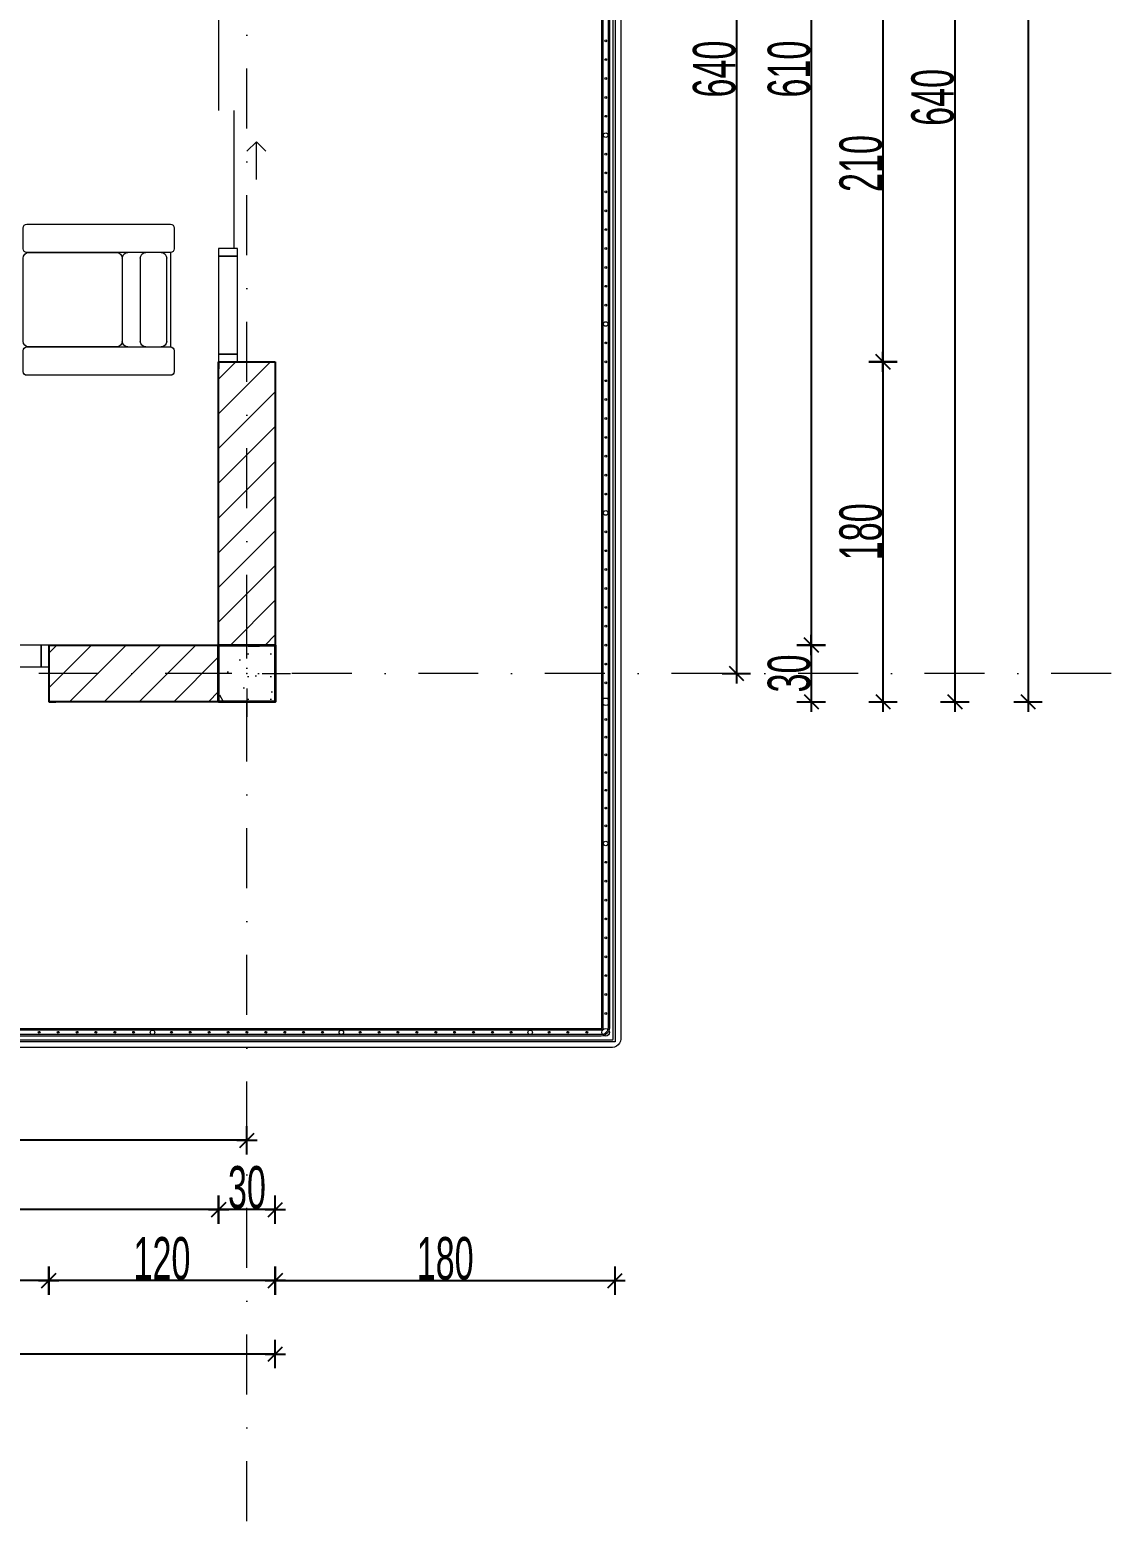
# Model space of a CAD drawing. Header units: millimetres. Extents: x -13678 to 175322, y 9978 to 39678.
# Drawn here: x 75139 to 80867, y 16818 to 24714 of the extents above; entities that cross this region are included whole.
import ezdxf

# ---------------------------------------------------------------- set-up
doc = ezdxf.new("R2010")
doc.units = ezdxf.units.MM
doc.header["$MEASUREMENT"] = 0
doc.linetypes.add('Dot & Dashed', pattern=[670.277762, 317.5, -176.388889, 0, -176.388874])
doc.layers.get('Defpoints').update_dxf_attribs({"lineweight": 13})
for name, color, linetype, lineweight in [('New_Interior - Stair & Railing_Pen_No__11', 171, 'Continuous', 18), ('New_Structural - Bearing_Pen_No__20', 1, 'Continuous', 0), ('New_Structural - Bearing_Pen_No__27', 7, 'Continuous', 35)]:
    doc.layers.add(name, color=color, linetype=linetype, lineweight=lineweight)
doc.layers.add('New_MEP - Electrical', color=7, linetype='Continuous')
for name, color, linetype, lineweight, true_color in [('New_MEP - Electrical_Pen_No__4', 7, 'Continuous', 20, 0x029e21), ('New_Structural - Bearing_Pen_No__168', 7, 'Continuous', 13, 0xfe847a), ('New_Structural - Bearing_Pen_No__169', 7, 'Continuous', 13, 0x68b353), ('New_Structural - Bearing_Pen_No__23', 7, 'Continuous', 20, 0xff6600), ('New_Structural - Bearing_Pen_No__28', 7, 'Continuous', 35, 0xa80f02), ('New_Structural - Bearing_Pen_No__3', 7, 'Continuous', 18, 0xff6600), ('New_Structural - Bearing_Pen_No__69', 7, 'Continuous', 20, 0x71cebe), ('New_Structural - Bearing_Pen_No__89', 7, 'Continuous', 20, 0x71cebe), ('Structural - Bearing_Pen_No__69', 7, 'Continuous', 13, 0x71cebe)]:
    doc.layers.add(name, color=color, linetype=linetype, lineweight=lineweight, true_color=true_color)
doc.styles.add('PLATEIA', font='CGSAPPS.shx', dxfattribs={"width": 0.6})
doc.dimstyles.new('100v', dxfattribs={"dimtxt": 225, "dimasz": 1, "dimexe": 0.18, "dimexo": 0.0625, "dimgap": 4, "dimtad": 1, "dimdec": 0, "dimlfac": 0.1, "dimzin": 12, "dimdsep": 46, "dimtxsty": 'PLATEIA', "dimblk": 'A$C321216CB', "dimcen": 0.09, "dimse1": 1, "dimse2": 1, "dimclrd": 256, "dimclrt": 256, "dimadec": 3, "dimazin": 0, "dimtfac": 1, "dimtdec": 0, "dimtix": 1, "dimtmove": 2, "dimatfit": 3, "dimldrblk": 'A$C321216CB', "dimfxl": 1, "dimtolj": 1, "dimtzin": 0, "dimlwd": -1, "dimarcsym": 0})
pattern_1 = [(45, (-3804.62, -5049.75), (-91.92388, 91.92388), [])]

# ---------------------------------------------------------------- blocks, each defined once
blk = doc.blocks.new('Sofa Layout 25[30]', base_point=(71647.9, 28635))
at = {"layer": 'New_MEP - Electrical_Pen_No__4', "color": 104, "linetype": 'Continuous', "lineweight": 20, "true_color": 0x029e21}
for p, q in [((71347.9, 28955), (71347.9, 29715)), ((71367.9, 29735), (71477.9, 29735)), ((71497.9, 29715), (71497.9, 28955)), ((71497.9, 29715), (71997.9, 29715)), ((71967.9, 29695), (71527.9, 29695)), ((71997.9, 28955), (71997.9, 29715)), ((72017.9, 29735), (72127.9, 29735)), ((72147.9, 29715), (72147.9, 28955)), ((72347.9, 28955), (72347.9, 29715)), ((72367.9, 29735), (72477.9, 29735)), ((72497.9, 29715), (72497.9, 28955)), ((72497.9, 29715), (72997.9, 29715)), ((72967.9, 29695), (72527.9, 29695)), ((72997.9, 28955), (72997.9, 29715)), ((73017.9, 29735), (73127.9, 29735)), ((73147.9, 29715), (73147.9, 28955)), ((71497.9, 29665), (71497.9, 29489.7)), ((71997.9, 29489.7), (71997.9, 29665)), ((72497.9, 29665), (72497.9, 29489.7)), ((72997.9, 29489.7), (72997.9, 29665)), ((71527.9, 29555), (71967.9, 29555)), ((72527.9, 29555), (72967.9, 29555)), ((71527.9, 29459.7), (71967.9, 29459.7)), ((71527.9, 29459.7), (71967.9, 29459.7)), ((72527.9, 29459.7), (72967.9, 29459.7)), ((72527.9, 29459.7), (72967.9, 29459.7)), ((71497.9, 28965), (71497.9, 29429.7)), ((71997.9, 29429.7), (71997.9, 28965)), ((72497.9, 28965), (72497.9, 29429.7)), ((72997.9, 29429.7), (72997.9, 28965)), ((71477.9, 28935), (71367.9, 28935)), ((71967.9, 28935), (71527.9, 28935)), ((72127.9, 28935), (72017.9, 28935)), ((72477.9, 28935), (72367.9, 28935)), ((72967.9, 28935), (72527.9, 28935)), ((73127.9, 28935), (73017.9, 28935)), ((70247.9, 28715), (70247.9, 28605)), ((71027.9, 28735), (70267.9, 28735)), ((71047.9, 28605), (71047.9, 28715)), ((70267.9, 28585), (71027.9, 28585)), ((70267.9, 28585), (70267.9, 28085)), ((70317.9, 28585), (70493.2, 28585)), ((71017.9, 28585), (70553.2, 28585)), ((70287.9, 28115), (70287.9, 28555)), ((70427.9, 28555), (70427.9, 28115)), ((70523.2, 28555), (70523.2, 28115)), ((70523.2, 28555), (70523.2, 28115)), ((71047.9, 28115), (71047.9, 28555)), ((70247.9, 28065), (70247.9, 27955)), ((71027.9, 28085), (70267.9, 28085)), ((70493.2, 28085), (70317.9, 28085)), ((70553.2, 28085), (71017.9, 28085)), ((71047.9, 27955), (71047.9, 28065)), ((70267.9, 27935), (71027.9, 27935)), ((71377.9, 27735), (71267.9, 27735)), ((71934.6, 27735), (71427.9, 27735)), ((72501.2, 27735), (71994.6, 27735)), ((73067.9, 27735), (72561.2, 27735)), ((73227.9, 27735), (73117.9, 27735)), ((71247.9, 27715), (71247.9, 26855)), ((71397.9, 26855), (71397.9, 27715)), ((71397.9, 27705), (71397.9, 27140.2)), ((71964.6, 27140.2), (71964.6, 27705)), ((71964.6, 27705), (71964.6, 27140.2)), ((72531.2, 27140.2), (72531.2, 27705)), ((72531.2, 27705), (72531.2, 27140.2)), ((73097.9, 27715), (73097.9, 26855)), ((73097.9, 27140.2), (73097.9, 27705)), ((73247.9, 26855), (73247.9, 27715)), ((71427.9, 27110.2), (71934.6, 27110.2)), ((71427.9, 27110.2), (71934.6, 27110.2)), ((71994.6, 27110.2), (72501.2, 27110.2)), ((71994.6, 27110.2), (72501.2, 27110.2)), ((72561.2, 27110.2), (73067.9, 27110.2)), ((72561.2, 27110.2), (73067.9, 27110.2)), ((71397.9, 26905), (71397.9, 27080.2)), ((71427.9, 27015), (71934.6, 27015)), ((71964.6, 27080.2), (71964.6, 26905)), ((71964.6, 26905), (71964.6, 27080.2)), ((71994.6, 27015), (72501.2, 27015)), ((72531.2, 27080.2), (72531.2, 26905)), ((72531.2, 26905), (72531.2, 27080.2)), ((72561.2, 27015), (73067.9, 27015)), ((73097.9, 27080.2), (73097.9, 26905)), ((71397.9, 26855), (73097.9, 26855)), ((71934.6, 26875), (71427.9, 26875)), ((72501.2, 26875), (71994.6, 26875)), ((73067.9, 26875), (72561.2, 26875)), ((71267.9, 26835), (71377.9, 26835)), ((73117.9, 26835), (73227.9, 26835))]:
    blk.add_line(p, q, dxfattribs=at)
at = {"layer": 'New_MEP - Electrical_Pen_No__4', "color": 104, "linetype": 'Continuous', "lineweight": 20, "true_color": 0x029e21, "flags": 128}
blk.add_lwpolyline([(71647.9, 28635), (72847.9, 28635), (72847.9, 28035), (71647.9, 28035)], close=True, dxfattribs=at)
at = {"layer": 'New_MEP - Electrical_Pen_No__4', "color": 104, "linetype": 'Continuous', "lineweight": 20, "true_color": 0x029e21}
for centre, radius, start, end in [((71367.9, 29715), 20, 90, 180), ((71477.9, 29715), 20, 0, 90), ((71527.9, 29665), 30, 90, 180), ((71967.9, 29665), 30, 0, 90), ((72017.9, 29715), 20, 90, 180), ((72127.9, 29715), 20, 0, 90), ((72367.9, 29715), 20, 90, 180), ((72477.9, 29715), 20, 0, 90), ((72527.9, 29665), 30, 90, 180), ((72967.9, 29665), 30, 0, 90), ((73017.9, 29715), 20, 90, 180), ((73127.9, 29715), 20, 0, 90), ((71527.9, 29585), 30, 180, 270), ((71967.9, 29585), 30, 270, 0), ((72527.9, 29585), 30, 180, 270), ((72967.9, 29585), 30, 270, 0), ((71527.9, 29489.7), 30, 180, 270), ((71527.9, 29429.7), 30, 90, 180), ((71967.9, 29489.7), 30, 270, 0), ((71967.9, 29429.7), 30, 0, 90), ((72527.9, 29489.7), 30, 180, 270), ((72527.9, 29429.7), 30, 90, 180), ((72967.9, 29489.7), 30, 270, 0), ((72967.9, 29429.7), 30, 0, 90), ((71367.9, 28955), 20, 180, 270), ((71477.9, 28955), 20, 270, 0), ((71527.9, 28965), 30, 180, 270), ((71967.9, 28965), 30, 270, 0), ((72017.9, 28955), 20, 180, 270), ((72127.9, 28955), 20, 270, 0), ((72367.9, 28955), 20, 180, 270), ((72477.9, 28955), 20, 270, 0), ((72527.9, 28965), 30, 180, 270), ((72967.9, 28965), 30, 270, 0), ((73017.9, 28955), 20, 180, 270), ((73127.9, 28955), 20, 270, 0), ((70267.9, 28715), 20, 90, 180), ((71027.9, 28715), 20, 0, 90), ((70267.9, 28605), 20, 180, 270), ((70317.9, 28555), 30, 90, 180), ((70397.9, 28555), 30, 0, 90), ((70493.2, 28555), 30, 0, 90), ((70553.2, 28555), 30, 90, 180), ((71017.9, 28555), 30, 0, 90), ((71027.9, 28605), 20, 270, 0), ((70317.9, 28115), 30, 180, 270), ((70397.9, 28115), 30, 270, 0), ((70493.2, 28115), 30, 270, 0), ((70553.2, 28115), 30, 180, 270), ((71017.9, 28115), 30, 270, 0), ((70267.9, 28065), 20, 90, 180), ((71027.9, 28065), 20, 0, 90), ((70267.9, 27955), 20, 180, 270), ((71027.9, 27955), 20, 270, 0), ((71267.9, 27715), 20, 90, 180), ((71377.9, 27715), 20, 0, 90), ((71427.9, 27705), 30, 90, 180), ((71934.6, 27705), 30, 0, 90), ((71994.6, 27705), 30, 90, 180), ((72501.2, 27705), 30, 0, 90), ((72561.2, 27705), 30, 90, 180), ((73067.9, 27705), 30, 0, 90), ((73117.9, 27715), 20, 90, 180), ((73227.9, 27715), 20, 0, 90), ((71427.9, 27140.2), 30, 180, 270), ((71427.9, 27080.2), 30, 90, 180), ((71934.6, 27140.2), 30, 270, 0), ((71934.6, 27080.2), 30, 0, 90), ((71994.6, 27140.2), 30, 180, 270), ((71994.6, 27080.2), 30, 90, 180), ((72501.2, 27140.2), 30, 270, 0), ((72501.2, 27080.2), 30, 0, 90), ((72561.2, 27140.2), 30, 180, 270), ((72561.2, 27080.2), 30, 90, 180), ((73067.9, 27140.2), 30, 270, 0), ((73067.9, 27080.2), 30, 0, 90), ((71427.9, 26985), 30, 90, 180), ((71934.6, 26985), 30, 0, 90), ((71994.6, 26985), 30, 90, 180), ((72501.2, 26985), 30, 0, 90), ((72561.2, 26985), 30, 90, 180), ((73067.9, 26985), 30, 0, 90), ((71267.9, 26855), 20, 180, 270), ((71377.9, 26855), 20, 270, 0), ((71427.9, 26905), 30, 180, 270), ((71934.6, 26905), 30, 270, 0), ((71994.6, 26905), 30, 180, 270), ((72501.2, 26905), 30, 270, 0), ((72561.2, 26905), 30, 180, 270), ((73067.9, 26905), 30, 270, 0), ((73117.9, 26855), 20, 180, 270), ((73227.9, 26855), 20, 270, 0)]:
    blk.add_arc(centre, radius, start, end, dxfattribs=at)
blk = doc.blocks.new('A$C321216CB')
for p, q in [((-53.8, 0), (53.8, 0)), ((-38.1, -38.1), (38.1, 38.1)), ((0, -75.3), (0, 75.3))]:
    blk.add_line(p, q)
blk = doc.blocks.new('*D573')
at = {"transparency": 16777216}
blk.add_line((78881.5, 27705.6), (78881.5, 21307.6), dxfattribs=at)
at = {"layer": 'Defpoints', "color": 0, "transparency": 16777216}
for p in [(78597.1, 27706.6), (78618, 21306.6), (78881.5, 21306.6)]:
    blk.add_point(p, dxfattribs=at)
at = {"transparency": 16777216}
for p, rotation in [((78881.5, 27706.6), 90), ((78881.5, 21306.6), 270)]:
    blk.add_blockref('A$C321216CB', p, dxfattribs=dict(at, rotation=rotation))
at = {"transparency": 16777216, "insert": (78765, 24506.6), "char_height": 225, "attachment_point": 5, "rotation": 90, "style": 'PLATEIA'}
blk.add_mtext('\\A1;640', dxfattribs=at)
blk = doc.blocks.new('*D577')
at = {"transparency": 16777216}
blk.add_line((79277.7, 27555.6), (79277.7, 21457.6), dxfattribs=at)
at = {"layer": 'Defpoints', "color": 0, "transparency": 16777216}
for p in [(76439.1, 27556.6), (78409.9, 21456.6), (79277.7, 21456.6)]:
    blk.add_point(p, dxfattribs=at)
at = {"transparency": 16777216}
for p, rotation in [((79277.7, 27556.6), 90), ((79277.7, 21456.6), 270)]:
    blk.add_blockref('A$C321216CB', p, dxfattribs=dict(at, rotation=rotation))
at = {"transparency": 16777216, "insert": (79161.2, 24506.6), "char_height": 225, "attachment_point": 5, "rotation": 90, "style": 'PLATEIA'}
blk.add_mtext('\\A1;610', dxfattribs=at)
blk = doc.blocks.new('*D578')
at = {"transparency": 16777216}
blk.add_line((79277.7, 21455.6), (79277.7, 21157.6), dxfattribs=at)
at = {"layer": 'Defpoints', "color": 0, "transparency": 16777216}
for p in [(78409.9, 21456.6), (78409.9, 21156.6), (79277.7, 21156.6)]:
    blk.add_point(p, dxfattribs=at)
at = {"transparency": 16777216}
for p, rotation in [((79277.7, 21456.6), 90), ((79277.7, 21156.6), 270)]:
    blk.add_blockref('A$C321216CB', p, dxfattribs=dict(at, rotation=rotation))
at = {"transparency": 16777216, "insert": (79161.2, 21306.6), "char_height": 225, "attachment_point": 5, "rotation": 90, "style": 'PLATEIA'}
blk.add_mtext('\\A1;30', dxfattribs=at)
blk = doc.blocks.new('*D582')
at = {"transparency": 16777216}
blk.add_line((79657.7, 25055.6), (79657.7, 22957.6), dxfattribs=at)
at = {"layer": 'Defpoints', "color": 0, "transparency": 16777216}
for p in [(76439.1, 25056.6), (76439.1, 22956.6), (79657.7, 22956.6)]:
    blk.add_point(p, dxfattribs=at)
at = {"transparency": 16777216}
for p, rotation in [((79657.7, 25056.6), 90), ((79657.7, 22956.6), 270)]:
    blk.add_blockref('A$C321216CB', p, dxfattribs=dict(at, rotation=rotation))
at = {"transparency": 16777216, "insert": (79541.2, 24006.6), "char_height": 225, "attachment_point": 5, "rotation": 90, "style": 'PLATEIA'}
blk.add_mtext('\\A1;210', dxfattribs=at)
blk = doc.blocks.new('*D583')
at = {"transparency": 16777216}
blk.add_line((79657.7, 22955.6), (79657.7, 21157.6), dxfattribs=at)
at = {"layer": 'Defpoints', "color": 0, "transparency": 16777216}
for p in [(76339.1, 22956.6), (76439.1, 21156.6), (79657.7, 21156.6)]:
    blk.add_point(p, dxfattribs=at)
at = {"transparency": 16777216}
for p, rotation in [((79657.7, 22956.6), 90), ((79657.7, 21156.6), 270)]:
    blk.add_blockref('A$C321216CB', p, dxfattribs=dict(at, rotation=rotation))
at = {"transparency": 16777216, "insert": (79541.2, 22056.6), "char_height": 225, "attachment_point": 5, "rotation": 90, "style": 'PLATEIA'}
blk.add_mtext('\\A1;180', dxfattribs=at)
blk = doc.blocks.new('*D584')
at = {"transparency": 16777216}
blk.add_line((80426, 32155.6), (80426, 21157.6), dxfattribs=at)
at = {"layer": 'Defpoints', "color": 0, "transparency": 16777216}
for p in [(76595.7, 32156.6), (76439.1, 21156.6), (80426, 21156.6)]:
    blk.add_point(p, dxfattribs=at)
at = {"transparency": 16777216}
for p, rotation in [((80426, 32156.6), 90), ((80426, 21156.6), 270)]:
    blk.add_blockref('A$C321216CB', p, dxfattribs=dict(at, rotation=rotation))
at = {"transparency": 16777216, "insert": (80309.5, 26656.6), "char_height": 225, "attachment_point": 5, "rotation": 90, "style": 'PLATEIA'}
blk.add_mtext('\\A1;1100', dxfattribs=at)
blk = doc.blocks.new('*D586')
at = {"transparency": 16777216}
blk.add_line((80038.5, 27555.6), (80038.5, 21157.6), dxfattribs=at)
at = {"layer": 'Defpoints', "color": 0, "transparency": 16777216}
for p in [(77239.1, 27556.6), (76439.1, 21156.6), (80038.5, 21156.6)]:
    blk.add_point(p, dxfattribs=at)
at = {"transparency": 16777216}
for p, rotation in [((80038.5, 27556.6), 90), ((80038.5, 21156.6), 270)]:
    blk.add_blockref('A$C321216CB', p, dxfattribs=dict(at, rotation=rotation))
at = {"transparency": 16777216, "insert": (79922, 24356.6), "char_height": 225, "attachment_point": 5, "rotation": 90, "style": 'PLATEIA'}
blk.add_mtext('\\A1;640', dxfattribs=at)
blk = doc.blocks.new('*D604')
at = {"transparency": 16777216}
blk.add_line((76288.1, 18835.1), (71990.7, 18835.1), dxfattribs=at)
at = {"layer": 'Defpoints', "color": 0, "transparency": 16777216}
for p in [(71989.7, 18988.3), (71989.7, 18835.1), (76289.1, 18487.1)]:
    blk.add_point(p, dxfattribs=at)
at = {"transparency": 16777216, "rotation": 180}
blk.add_blockref('A$C321216CB', (71989.7, 18835.1), dxfattribs=at)
at = {"transparency": 16777216}
blk.add_blockref('A$C321216CB', (76289.1, 18835.1), dxfattribs=at)
at = {"transparency": 16777216, "insert": (74139.4, 18951.6), "char_height": 225, "attachment_point": 5, "style": 'PLATEIA'}
blk.add_mtext('\\A1;430', dxfattribs=at)
blk = doc.blocks.new('*D606')
at = {"transparency": 16777216}
blk.add_line((76438.1, 18467.7), (76140.1, 18467.7), dxfattribs=at)
at = {"layer": 'Defpoints', "color": 0, "transparency": 16777216}
for p in [(76139.1, 19520.4), (76439.1, 19520.4), (76139.1, 18467.7)]:
    blk.add_point(p, dxfattribs=at)
at = {"transparency": 16777216, "rotation": 180}
blk.add_blockref('A$C321216CB', (76139.1, 18467.7), dxfattribs=at)
at = {"transparency": 16777216}
blk.add_blockref('A$C321216CB', (76439.1, 18467.7), dxfattribs=at)
at = {"transparency": 16777216, "insert": (76289.1, 18584.2), "char_height": 225, "attachment_point": 5, "style": 'PLATEIA'}
blk.add_mtext('\\A1;30', dxfattribs=at)
blk = doc.blocks.new('*D607')
at = {"transparency": 16777216}
blk.add_line((76138.1, 18467.7), (72140.1, 18467.7), dxfattribs=at)
at = {"layer": 'Defpoints', "color": 0, "transparency": 16777216}
for p in [(72139.1, 21156.6), (76139.1, 19520.4), (72139.1, 18467.7)]:
    blk.add_point(p, dxfattribs=at)
at = {"transparency": 16777216, "rotation": 180}
blk.add_blockref('A$C321216CB', (72139.1, 18467.7), dxfattribs=at)
at = {"transparency": 16777216}
blk.add_blockref('A$C321216CB', (76139.1, 18467.7), dxfattribs=at)
at = {"transparency": 16777216, "insert": (74139.1, 18584.2), "char_height": 225, "attachment_point": 5, "style": 'PLATEIA'}
blk.add_mtext('\\A1;400', dxfattribs=at)
blk = doc.blocks.new('*D611')
at = {"transparency": 16777216}
blk.add_line((76438.1, 18091.8), (75240.1, 18091.8), dxfattribs=at)
at = {"layer": 'Defpoints', "color": 0, "transparency": 16777216}
for p in [(75239.1, 19899), (76439.1, 19899), (75239.1, 18091.8)]:
    blk.add_point(p, dxfattribs=at)
at = {"transparency": 16777216, "rotation": 180}
blk.add_blockref('A$C321216CB', (75239.1, 18091.8), dxfattribs=at)
at = {"transparency": 16777216}
blk.add_blockref('A$C321216CB', (76439.1, 18091.8), dxfattribs=at)
at = {"transparency": 16777216, "insert": (75839.1, 18208.3), "char_height": 225, "attachment_point": 5, "style": 'PLATEIA'}
blk.add_mtext('\\A1;120', dxfattribs=at)
blk = doc.blocks.new('*D612')
at = {"transparency": 16777216}
blk.add_line((75238.1, 18091.8), (72540.1, 18091.8), dxfattribs=at)
at = {"layer": 'Defpoints', "color": 0, "transparency": 16777216}
for p in [(72539.1, 21156.6), (75239.1, 21156.6), (72539.1, 18091.8)]:
    blk.add_point(p, dxfattribs=at)
at = {"transparency": 16777216, "rotation": 180}
blk.add_blockref('A$C321216CB', (72539.1, 18091.8), dxfattribs=at)
at = {"transparency": 16777216}
blk.add_blockref('A$C321216CB', (75239.1, 18091.8), dxfattribs=at)
at = {"transparency": 16777216, "insert": (73889.1, 18208.3), "char_height": 225, "attachment_point": 5, "style": 'PLATEIA'}
blk.add_mtext('\\A1;270', dxfattribs=at)
blk = doc.blocks.new('*D616')
at = {"transparency": 16777216}
blk.add_line((76438.1, 17702.7), (64740.1, 17702.7), dxfattribs=at)
at = {"layer": 'Defpoints', "color": 0, "transparency": 16777216}
for p in [(76439.1, 21156.6), (64739.1, 19520.4), (64739.1, 17702.7)]:
    blk.add_point(p, dxfattribs=at)
at = {"transparency": 16777216, "rotation": 180}
blk.add_blockref('A$C321216CB', (64739.1, 17702.7), dxfattribs=at)
at = {"transparency": 16777216}
blk.add_blockref('A$C321216CB', (76439.1, 17702.7), dxfattribs=at)
at = {"transparency": 16777216, "insert": (70589.1, 17819.2), "char_height": 225, "attachment_point": 5, "style": 'PLATEIA'}
blk.add_mtext('\\A1;1170', dxfattribs=at)
blk = doc.blocks.new('*D692')
at = {"transparency": 16777216}
blk.add_line((76440.1, 18091.8), (78238.1, 18091.8), dxfattribs=at)
at = {"layer": 'Defpoints', "color": 0, "transparency": 16777216}
for p in [(76439.1, 19899), (78239.1, 19356.6), (78239.1, 18091.8)]:
    blk.add_point(p, dxfattribs=at)
at = {"transparency": 16777216, "rotation": 180}
blk.add_blockref('A$C321216CB', (76439.1, 18091.8), dxfattribs=at)
at = {"transparency": 16777216}
blk.add_blockref('A$C321216CB', (78239.1, 18091.8), dxfattribs=at)
at = {"transparency": 16777216, "insert": (77339.1, 18208.3), "char_height": 225, "attachment_point": 5, "style": 'PLATEIA'}
blk.add_mtext('\\A1;180', dxfattribs=at)

msp = doc.modelspace()

# ---------------------------------------------------------------- hatches: boundary and pattern name
at = {"layer": 'New_Structural - Bearing_Pen_No__168', "linetype": 'Continuous', "lineweight": 13, "true_color": 0xfe847a}
h = msp.add_hatch(dxfattribs=at)
h.set_pattern_fill('COMMON_BRICK', color=11, style=0, pattern_type=2)
h.set_pattern_definition(pattern_1)
h.paths.add_polyline_path([(76439.1, 21456.6), (76139.1, 21456.6), (76139.1, 22956.6), (76439.1, 22956.6)])
h = msp.add_hatch(dxfattribs=at)
h.set_pattern_fill('COMMON_BRICK', color=11, style=0, pattern_type=2)
h.set_pattern_definition(pattern_1)
h.paths.add_polyline_path([(76139.1, 21156.6), (75239.1, 21156.6), (75239.1, 21456.6), (76139.1, 21456.6)])
at = {"layer": 'New_Structural - Bearing_Pen_No__169', "linetype": 'Continuous', "lineweight": 13, "true_color": 0x68b353}
h = msp.add_hatch(dxfattribs=at)
h.set_pattern_fill('STRUCTURAL_CONCRETE', color=85, style=0, pattern_type=2)
h.set_pattern_definition([(0, (-3804.6, -5049.75), (0, 623.5383), [60, -300]), (0, (-3624.6, -4738), (0, 623.5383), [60, -300]), (60, (-3804.6, -5049.75), (-540, 311.769), [60, -300]), (60, (-3444.6, -5049.75), (-540, 311.769), [60, -300]), (120, (-3744.6, -5049.75), (540, 311.769), [60, -300]), (120, (-3384.6, -5049.75), (540, 311.769), [60, -300]), (0, (-3804.62, -4989.75), (0, 120), [0, -120, 0, -180]), (45, (-3744.62, -4989.75), (-84.85282, 84.85282), [0, -90, 0, -150])])
h.paths.add_polyline_path([(76139.1, 21156.6), (76139.1, 21456.6), (76439.1, 21456.6), (76439.1, 21156.6)])

# ---------------------------------------------------------------- linework, layer by layer
at = {"layer": 'New_Interior - Stair & Railing_Pen_No__11', "color": 171, "linetype": 'Continuous', "lineweight": 18}
for p, q in [((78169.1, 21219.1), (78169.1, 32065.6)), ((78176.6, 21219.1), (78176.6, 32065.6)), ((78201.6, 32065.6), (78201.6, 21219.1)), ((78209.1, 32065.6), (78209.1, 21219.1)), ((78229.1, 21219.1), (78229.1, 32125.6)), ((78269.1, 32125.6), (78269.1, 21219.1)), ((78169.1, 21206.6), (78169.1, 21219.1)), ((78169.1, 21181.6), (78169.1, 21206.6)), ((78169.1, 21156.6), (78169.1, 21181.6)), ((78176.6, 21206.6), (78176.6, 21219.1)), ((78176.6, 21181.6), (78176.6, 21206.6)), ((78176.6, 21156.6), (78176.6, 21181.6)), ((78201.6, 21219.1), (78201.6, 21206.6)), ((78201.6, 21206.6), (78201.6, 21181.6)), ((78201.6, 21181.6), (78201.6, 21156.6)), ((78209.1, 21219.1), (78209.1, 21206.6)), ((78209.1, 21206.6), (78209.1, 21181.6)), ((78209.1, 21181.6), (78209.1, 21156.6)), ((78229.1, 21206.6), (78229.1, 21219.1)), ((78229.1, 21181.6), (78229.1, 21206.6)), ((78229.1, 21156.6), (78229.1, 21181.6)), ((78269.1, 21219.1), (78269.1, 21206.6)), ((78269.1, 21206.6), (78269.1, 21181.6)), ((78269.1, 21181.6), (78269.1, 21156.6)), ((78169.1, 21144.1), (78169.1, 21156.6)), ((78169.1, 19472.6), (78169.1, 21144.1)), ((78176.6, 21144.1), (78176.6, 21156.6)), ((78176.6, 19472.6), (78176.6, 21144.1)), ((78201.6, 21156.6), (78201.6, 21144.1)), ((78201.6, 21144.1), (78201.6, 19472.6)), ((78209.1, 21156.6), (78209.1, 21144.1)), ((78209.1, 21144.1), (78209.1, 19472.6)), ((78229.1, 21144.1), (78229.1, 21156.6)), ((78229.1, 19412.6), (78229.1, 21144.1)), ((78269.1, 21156.6), (78269.1, 21144.1)), ((78269.1, 21144.1), (78269.1, 19412.6)), ((64855.1, 19426.6), (78148, 19426.6)), ((78148, 19426.6), (78162.8, 19426.6)), ((78162.8, 19426.6), (78165.3, 19426.9)), ((78165.3, 19426.9), (78166.5, 19427.4)), ((78166.5, 19427.4), (78167.5, 19428.2)), ((78167.5, 19428.2), (78168.3, 19429.2)), ((78168.3, 19429.2), (78168.7, 19430.3)), ((78168.7, 19430.3), (78169, 19432.5)), ((78169, 19432.5), (78169.1, 19432.9)), ((78169.1, 19456.6), (78169.1, 19472.6)), ((78169.1, 19432.9), (78169.1, 19456.6)), ((78172.8, 19422.8), (78174.8, 19425.4)), ((78174.8, 19425.4), (78176.1, 19428.4)), ((78176.1, 19428.4), (78176.2, 19429.5)), ((78176.2, 19429.5), (78176.6, 19432.4)), ((78176.6, 19456.6), (78176.6, 19472.6)), ((78176.6, 19432.4), (78176.6, 19456.6)), ((78201.6, 19430.8), (78200.4, 19421.9)), ((78201.6, 19472.6), (78201.6, 19456.6)), ((78201.6, 19456.6), (78201.6, 19430.8)), ((78209.1, 19430.3), (78207.7, 19419.9)), ((78209.1, 19472.6), (78209.1, 19456.6)), ((78209.1, 19456.6), (78209.1, 19430.3)), ((64795.1, 19366.6), (78208, 19366.6)), ((64855.1, 19419.1), (78148, 19419.1)), ((78148, 19394.1), (64855.1, 19394.1)), ((78148, 19386.6), (64855.1, 19386.6)), ((78148, 19419.1), (78163.3, 19419.1)), ((78164.1, 19394.1), (78148, 19394.1)), ((78164.1, 19386.6), (78148, 19386.6)), ((78163.3, 19419.1), (78167.3, 19419.6)), ((78164.9, 19394.1), (78164.1, 19394.1)), ((78165.4, 19386.6), (78164.1, 19386.6)), ((78173.8, 19395.3), (78164.9, 19394.1)), ((78175.8, 19388), (78165.4, 19386.6)), ((78167.3, 19419.6), (78170.3, 19420.9)), ((78170.3, 19420.9), (78172.8, 19422.8)), ((78182.9, 19399), (78173.8, 19395.3)), ((78186.7, 19392.5), (78175.8, 19388)), ((78190.7, 19405), (78182.9, 19399)), ((78196, 19399.7), (78186.7, 19392.5)), ((78196.7, 19412.8), (78190.7, 19405)), ((78203.2, 19409), (78196, 19399.7)), ((78199.6, 19419.8), (78196.7, 19412.8)), ((78200.4, 19421.9), (78199.6, 19419.8)), ((78206.5, 19417), (78203.2, 19409)), ((78207.7, 19419.9), (78206.5, 19417)), ((78208, 19366.6), (78222.8, 19366.6)), ((78222.8, 19366.6), (78225.3, 19366.9)), ((78225.3, 19366.9), (78226.5, 19367.4)), ((78226.5, 19367.4), (78227.5, 19368.2)), ((78227.5, 19368.2), (78228.3, 19369.2)), ((78228.3, 19369.2), (78228.7, 19370.3)), ((78228.7, 19370.3), (78229, 19372.5)), ((78229, 19372.5), (78229.1, 19372.9)), ((78229.1, 19396.6), (78229.1, 19412.6)), ((78229.1, 19372.9), (78229.1, 19396.6)), ((78263.2, 19349), (78256, 19339.7)), ((78266.5, 19357), (78263.2, 19349)), ((78267.7, 19359.9), (78266.5, 19357)), ((78269.1, 19370.3), (78267.7, 19359.9)), ((78269.1, 19412.6), (78269.1, 19396.6)), ((78269.1, 19396.6), (78269.1, 19370.3)), ((78208, 19326.6), (64795.1, 19326.6)), ((78224.1, 19326.6), (78208, 19326.6)), ((78225.4, 19326.6), (78224.1, 19326.6)), ((78235.8, 19328), (78225.4, 19326.6)), ((78246.7, 19332.5), (78235.8, 19328)), ((78256, 19339.7), (78246.7, 19332.5))]:
    msp.add_line(p, q, dxfattribs=at)
for points in [[(78184.1, 24656.6, -1), (78194.1, 24656.6, -1)], [(78184.1, 24556.6, -1), (78194.1, 24556.6, -1)], [(78184.1, 24456.6, -1), (78194.1, 24456.6, -1)], [(78184.1, 24356.6, -1), (78194.1, 24356.6, -1)], [(78184.1, 24256.6, -1), (78194.1, 24256.6, -1)], [(78177.1, 24156.6, -1), (78201.1, 24156.6, -1)], [(78184.1, 24056.6, -1), (78194.1, 24056.6, -1)], [(78184.1, 23956.6, -1), (78194.1, 23956.6, -1)], [(78184.1, 23856.6, -1), (78194.1, 23856.6, -1)], [(78184.1, 23756.6, -1), (78194.1, 23756.6, -1)], [(78184.1, 23656.6, -1), (78194.1, 23656.6, -1)], [(78184.1, 23556.6, -1), (78194.1, 23556.6, -1)], [(78184.1, 23456.6, -1), (78194.1, 23456.6, -1)], [(78184.1, 23356.6, -1), (78194.1, 23356.6, -1)], [(78184.1, 23256.6, -1), (78194.1, 23256.6, -1)], [(78177.1, 23156.6, -1), (78201.1, 23156.6, -1)], [(78184.1, 23056.6, -1), (78194.1, 23056.6, -1)], [(78184.1, 22956.6, -1), (78194.1, 22956.6, -1)], [(78184.1, 22856.6, -1), (78194.1, 22856.6, -1)], [(78184.1, 22756.6, -1), (78194.1, 22756.6, -1)], [(78184.1, 22656.6, -1), (78194.1, 22656.6, -1)], [(78184.1, 22556.6, -1), (78194.1, 22556.6, -1)], [(78184.1, 22456.6, -1), (78194.1, 22456.6, -1)], [(78184.1, 22356.6, -1), (78194.1, 22356.6, -1)], [(78184.1, 22256.6, -1), (78194.1, 22256.6, -1)], [(78177.1, 22156.6, -1), (78201.1, 22156.6, -1)], [(78184.1, 22056.6, -1), (78194.1, 22056.6, -1)], [(78184.1, 21956.6, -1), (78194.1, 21956.6, -1)], [(78184.1, 21856.6, -1), (78194.1, 21856.6, -1)], [(78184.1, 21756.6, -1), (78194.1, 21756.6, -1)], [(78184.1, 21656.6, -1), (78194.1, 21656.6, -1)], [(78184.1, 21556.6, -1), (78194.1, 21556.6, -1)], [(78184.1, 21456.6, -1), (78194.1, 21456.6, -1)], [(78184.1, 21356.6, -1), (78194.1, 21356.6, -1)], [(78184.1, 21256.6, -1), (78194.1, 21256.6, -1)], [(78169.1, 21156.6, -1), (78209.1, 21156.6, -1)], [(78184.1, 21062.8, -1), (78194.1, 21062.8, -1)], [(78184.1, 20969.1, -1), (78194.1, 20969.1, -1)], [(78184.1, 20875.3, -1), (78194.1, 20875.3, -1)], [(78184.1, 20781.6, -1), (78194.1, 20781.6, -1)], [(78184.1, 20687.8, -1), (78194.1, 20687.8, -1)], [(78184.1, 20594.1, -1), (78194.1, 20594.1, -1)], [(78184.1, 20500.3, -1), (78194.1, 20500.3, -1)], [(78177.1, 20406.6, -1), (78201.1, 20406.6, -1)], [(78184.1, 20306.6, -1), (78194.1, 20306.6, -1)], [(78184.1, 20206.6, -1), (78194.1, 20206.6, -1)], [(78184.1, 20106.6, -1), (78194.1, 20106.6, -1)], [(78184.1, 20006.6, -1), (78194.1, 20006.6, -1)], [(78184.1, 19906.6, -1), (78194.1, 19906.6, -1)], [(78184.1, 19806.6, -1), (78194.1, 19806.6, -1)], [(78184.1, 19706.6, -1), (78194.1, 19706.6, -1)], [(78184.1, 19606.6, -1), (78194.1, 19606.6, -1)], [(78184.1, 19506.6, -1), (78194.1, 19506.6, -1)], [(78189.1, 19426.6, -1), (78189.1, 19386.6, -1)], [(75189.1, 19411.6, -1), (75189.1, 19401.6, -1)], [(75289.1, 19411.6, -1), (75289.1, 19401.6, -1)], [(75389.1, 19411.6, -1), (75389.1, 19401.6, -1)], [(75489.1, 19411.6, -1), (75489.1, 19401.6, -1)], [(75589.1, 19411.6, -1), (75589.1, 19401.6, -1)], [(75689.1, 19411.6, -1), (75689.1, 19401.6, -1)], [(75789.1, 19418.6, -1), (75789.1, 19394.6, -1)], [(75889.1, 19411.6, -1), (75889.1, 19401.6, -1)], [(75989.1, 19411.6, -1), (75989.1, 19401.6, -1)], [(76089.1, 19411.6, -1), (76089.1, 19401.6, -1)], [(76189.1, 19411.6, -1), (76189.1, 19401.6, -1)], [(76289.1, 19411.6, -1), (76289.1, 19401.6, -1)], [(76389.1, 19411.6, -1), (76389.1, 19401.6, -1)], [(76489.1, 19411.6, -1), (76489.1, 19401.6, -1)], [(76589.1, 19411.6, -1), (76589.1, 19401.6, -1)], [(76689.1, 19411.6, -1), (76689.1, 19401.6, -1)], [(76789.1, 19418.6, -1), (76789.1, 19394.6, -1)], [(76889.1, 19411.6, -1), (76889.1, 19401.6, -1)], [(76989.1, 19411.6, -1), (76989.1, 19401.6, -1)], [(77089.1, 19411.6, -1), (77089.1, 19401.6, -1)], [(77189.1, 19411.6, -1), (77189.1, 19401.6, -1)], [(77289.1, 19411.6, -1), (77289.1, 19401.6, -1)], [(77389.1, 19411.6, -1), (77389.1, 19401.6, -1)], [(77489.1, 19411.6, -1), (77489.1, 19401.6, -1)], [(77589.1, 19411.6, -1), (77589.1, 19401.6, -1)], [(77689.1, 19411.6, -1), (77689.1, 19401.6, -1)], [(77789.1, 19418.6, -1), (77789.1, 19394.6, -1)], [(77889.1, 19411.6, -1), (77889.1, 19401.6, -1)], [(77989.1, 19411.6, -1), (77989.1, 19401.6, -1)], [(78089.1, 19411.6, -1), (78089.1, 19401.6, -1)]]:
    msp.add_lwpolyline(points, format="xyb", close=True, dxfattribs=at)
at = {"layer": 'New_Structural - Bearing_Pen_No__20', "color": 1, "linetype": 'Continuous', "lineweight": 0}
for p, q in [((76289.1, 21386.6), (76289.1, 21536.6)), ((76209.1, 21306.6), (76059.1, 21306.6)), ((76369.1, 21306.6), (76519.1, 21306.6)), ((76289.1, 21226.6), (76289.1, 21076.6))]:
    msp.add_line(p, q, dxfattribs=at)
msp.add_point((76289.1, 21306.6), dxfattribs=at)
at = {"layer": 'New_Structural - Bearing_Pen_No__23', "color": 30, "linetype": 'Continuous', "lineweight": 20, "true_color": 0xff6600}
for p, q in [((76239.1, 23556.6), (76139.1, 23556.6)), ((76139.1, 23556.6), (76139.1, 23516.6)), ((76239.1, 23516.6), (76239.1, 23556.6)), ((76139.1, 23516.6), (76239.1, 23516.6)), ((76239.1, 22996.6), (76139.1, 22996.6)), ((76139.1, 22996.6), (76139.1, 22956.6)), ((76239.1, 22956.6), (76239.1, 22996.6)), ((76139.1, 22956.6), (76239.1, 22956.6)), ((75239.1, 21456.6), (75199.1, 21456.6)), ((75199.1, 21456.6), (75199.1, 21341.6)), ((75239.1, 21341.6), (75239.1, 21456.6)), ((75199.1, 21341.6), (75239.1, 21341.6))]:
    msp.add_line(p, q, dxfattribs=at)
for points in [[(76239.1, 22996.6), (76239.1, 23516.6), (76139.1, 23516.6), (76139.1, 22996.6)], [(75199.1, 21456.6), (74679.1, 21456.6), (74679.1, 21341.6), (75199.1, 21341.6)]]:
    msp.add_lwpolyline(points, close=True, dxfattribs=at)
at = {"layer": 'New_Structural - Bearing_Pen_No__27', "color": 7, "linetype": 'Continuous', "lineweight": 25}
for p, q in [((76139.1, 22956.6), (76139.1, 22919.6)), ((76139.1, 22956.6), (76239.1, 22956.6)), ((76139.1, 22956.6), (76239.1, 22956.6)), ((76139.1, 22956.6), (76239.1, 22956.6)), ((76139.1, 22956.6), (76139.1, 22919.6)), ((76139.1, 22956.6), (76139.1, 22919.6)), ((76239.1, 22956.6), (76439.1, 22956.6)), ((76239.1, 22956.6), (76439.1, 22956.6)), ((76239.1, 22956.6), (76439.1, 22956.6)), ((76439.1, 22956.6), (76439.1, 22919.6)), ((76439.1, 22956.6), (76439.1, 22919.6)), ((76439.1, 22956.6), (76439.1, 22919.6)), ((75239.1, 21456.6), (75276.1, 21456.6)), ((75239.1, 21456.6), (75239.1, 21341.6)), ((75239.1, 21456.6), (75239.1, 21341.6)), ((75239.1, 21456.6), (75239.1, 21341.6)), ((75239.1, 21456.6), (75276.1, 21456.6)), ((75239.1, 21456.6), (75276.1, 21456.6)), ((75239.1, 21341.6), (75239.1, 21156.6)), ((75239.1, 21341.6), (75239.1, 21156.6)), ((75239.1, 21341.6), (75239.1, 21156.6)), ((75239.1, 21156.6), (75276.1, 21156.6)), ((75239.1, 21156.6), (75276.1, 21156.6)), ((75239.1, 21156.6), (75276.1, 21156.6))]:
    msp.add_line(p, q, dxfattribs=at)
for points in [[(76139.1, 21456.6), (76139.1, 22956.6)], [(76439.1, 22956.6), (76439.1, 21456.6)], [(75239.1, 21456.6), (76139.1, 21456.6)], [(76139.1, 21156.6), (75239.1, 21156.6)]]:
    msp.add_lwpolyline(points, dxfattribs=at)
at = {"layer": 'New_Structural - Bearing_Pen_No__28', "color": 14, "linetype": 'Continuous', "lineweight": 35, "true_color": 0xa80f02}
msp.add_lwpolyline([(76139.1, 21156.6), (76139.1, 21456.6), (76439.1, 21456.6), (76439.1, 21156.6)], close=True, dxfattribs=at)
at = {"layer": 'New_Structural - Bearing_Pen_No__3', "color": 30, "linetype": 'Continuous', "lineweight": 18, "true_color": 0xff6600}
for p, q in [((76139.1, 25016.6), (76139.1, 24286.6)), ((76219.1, 24286.6), (76219.1, 23556.6)), ((76339.1, 24121.6), (76289.1, 24071.6)), ((76339.1, 23921.6), (76339.1, 24121.6)), ((76339.1, 24121.6), (76389.1, 24071.6))]:
    msp.add_line(p, q, dxfattribs=at)
at = {"layer": 'New_Structural - Bearing_Pen_No__69', "linetype": 'Dot & Dashed'}
msp.add_line((76289.1, 16818.1), (76289.1, 35724.3), dxfattribs=at)
at = {"layer": 'New_Structural - Bearing_Pen_No__89', "color": 123, "linetype": 'Continuous', "lineweight": 20, "true_color": 0x71cebe}
msp.add_lwpolyline([(78239.1, 21156.6), (78239.1, 19356.6), (64739.1, 19356.6), (64739.1, 21156.6), (64739.1, 32156.6), (66889.1, 32156.6), (66889.1, 33956.6), (71037.7, 33956.6), (71037.7, 32155.6), (76439.1, 32156.6), (78239.1, 32156.6)], close=True, dxfattribs=at)
at = {"layer": 'Structural - Bearing_Pen_No__69', "linetype": 'Dot & Dashed'}
msp.add_line((80866.5, 21306.6), (62064.6, 21306.6), dxfattribs=at)

# ---------------------------------------------------------------- block references
at = {"layer": 'New_MEP - Electrical', "color": 2, "linetype": 'Continuous', "lineweight": 20, "true_color": 0xffeb28, "xscale": -1}
msp.add_blockref('Sofa Layout 25[30]', (74504, 23585.2), dxfattribs=at)

# ---------------------------------------------------------------- dimensions: what is measured, and where the dimension line sits
for base, p1, p2, angle, picture, middle in [((80426, 21156.6), (76595.7, 32156.6), (76439.1, 21156.6), 90, '*D584', (80309.5, 26656.6)), ((78881.5, 21306.6), (78597.1, 27706.6), (78618, 21306.6), 90, '*D573', (78765, 24506.6)), ((79277.7, 21456.6), (76439.1, 27556.6), (78409.9, 21456.6), 90, '*D577', (79161.2, 24506.6)), ((80038.5, 21156.6), (77239.1, 27556.6), (76439.1, 21156.6), 90, '*D586', (79922, 24356.6)), ((79657.7, 22956.6), (76439.1, 25056.6), (76439.1, 22956.6), 90, '*D582', (79541.2, 24006.6)), ((79657.7, 21156.6), (76339.1, 22956.6), (76439.1, 21156.6), 90, '*D583', (79541.2, 22056.6)), ((79277.7, 21156.6), (78409.9, 21456.6), (78409.9, 21156.6), 90, '*D578', (79161.2, 21306.6)), ((64739.1, 17702.7), (76439.1, 21156.6), (64739.1, 19520.4), 180, '*D616', (70589.1, 17819.2)), ((72139.1, 18467.7), (76139.1, 19520.4), (72139.1, 21156.6), 180, '*D607', (74139.1, 18584.2)), ((72539.1, 18091.8), (75239.1, 21156.6), (72539.1, 21156.6), 180, '*D612', (73889.1, 18208.3)), ((75239.1, 18091.8), (76439.1, 19899), (75239.1, 19899), 180, '*D611', (75839.1, 18208.3)), ((78239.1, 18091.8), (76439.1, 19899), (78239.1, 19356.6), 180, '*D692', (77339.1, 18208.3)), ((76139.1, 18467.7), (76439.1, 19520.4), (76139.1, 19520.4), 180, '*D606', (76289.1, 18584.2)), ((71989.7, 18835.1), (76289.1, 18487.1), (71989.7, 18988.3), 180, '*D604', (74139.4, 18951.6))]:
    dim = msp.add_linear_dim(base=base, p1=p1, p2=p2, angle=angle, dimstyle='100v')
    dim.commit()
    dim.dimension.update_dxf_attribs({"geometry": picture, "text_midpoint": middle})

doc.saveas('drawing.dxf')
